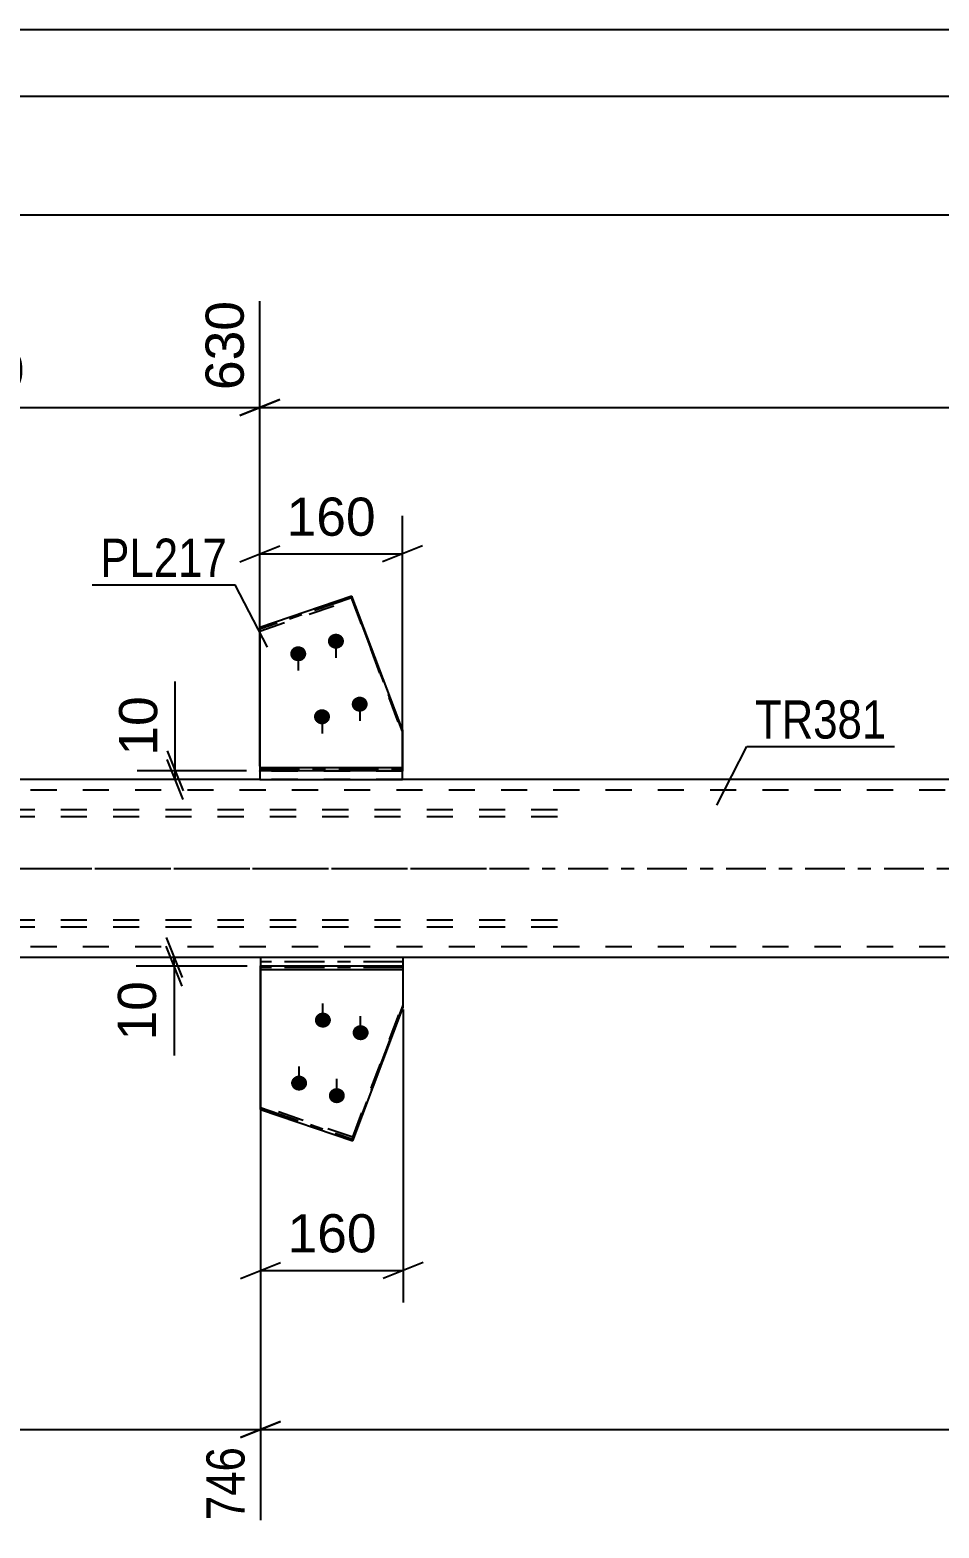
# Model space of a CAD drawing. Header units: millimetres. Extents: x 0 to 841, y 0 to 594.
# Drawn here: x 70.5 to 138.6, y 481.6 to 594 of the extents above; entities that cross this region are included whole.
import ezdxf

# ---------------------------------------------------------------- set-up
doc = ezdxf.new("R2010")
doc.units = ezdxf.units.MM
doc.linetypes.add('DXK_LINE_DOT2', pattern=[3.9198, 1.9599, -1.9599])
doc.linetypes.add('DXK_LINE_DOT3', pattern=[5.9187, 2.979, -0.9799, 0.9799, -0.9799])
doc.styles.add('Arial', font='ARIAL.TTF', dxfattribs={"height": 0.2})
doc.styles.add('Arial Narrow', font='ARIALN.TTF', dxfattribs={"height": 0.2})

# ---------------------------------------------------------------- blocks, each defined once
blk = doc.blocks.new('Unknown-318890688-1126')
at = {"color": 5, "linetype": 'Continuous'}
for p, q in [((841, 594), (0, 594)), ((836, 589), (5, 589))]:
    blk.add_line(p, q, dxfattribs=at)
blk = doc.blocks.new('Bolt-318890688-2976 - 2944')
at = {"linetype": 'Continuous'}
for points in [[(92.44, 520.29), (92.57, 520.28), (92.69, 520.25), (92.79, 520.19), (92.89, 520.11), (92.96, 520.01), (93.01, 519.9), (93.04, 519.79), (93.04, 519.67), (93.01, 519.56), (92.96, 519.45), (92.89, 519.35), (92.79, 519.27), (92.69, 519.22), (92.57, 519.18), (92.44, 519.17), (92.32, 519.18), (92.2, 519.22), (92.09, 519.27), (92, 519.35), (91.92, 519.45), (91.87, 519.56), (91.84, 519.67), (91.84, 519.79), (91.87, 519.9), (91.92, 520.01), (92, 520.11), (92.09, 520.19), (92.2, 520.25), (92.32, 520.28)], [(95.27, 519.35), (95.39, 519.34), (95.51, 519.3), (95.62, 519.24), (95.71, 519.17), (95.79, 519.07), (95.84, 518.96), (95.87, 518.85), (95.87, 518.73), (95.84, 518.61), (95.79, 518.51), (95.71, 518.41), (95.62, 518.33), (95.51, 518.27), (95.39, 518.24), (95.27, 518.22), (95.14, 518.24), (95.02, 518.27), (94.92, 518.33), (94.82, 518.41), (94.75, 518.51), (94.7, 518.61), (94.67, 518.73), (94.67, 518.85), (94.7, 518.96), (94.75, 519.07), (94.82, 519.17), (94.92, 519.24), (95.02, 519.3), (95.14, 519.34)], [(90.66, 515.57), (90.78, 515.56), (90.9, 515.52), (91.01, 515.46), (91.1, 515.38), (91.18, 515.29), (91.23, 515.18), (91.26, 515.07), (91.26, 514.95), (91.23, 514.83), (91.18, 514.73), (91.1, 514.63), (91.01, 514.55), (90.9, 514.49), (90.78, 514.46), (90.66, 514.44), (90.53, 514.46), (90.41, 514.49), (90.31, 514.55), (90.21, 514.63), (90.14, 514.73), (90.09, 514.83), (90.06, 514.95), (90.06, 515.07), (90.09, 515.18), (90.14, 515.29), (90.21, 515.38), (90.31, 515.46), (90.41, 515.52), (90.53, 515.56)], [(93.49, 514.63), (93.61, 514.62), (93.73, 514.58), (93.84, 514.52), (93.93, 514.44), (94.01, 514.35), (94.06, 514.24), (94.08, 514.12), (94.08, 514.01), (94.06, 513.89), (94.01, 513.78), (93.93, 513.69), (93.84, 513.61), (93.73, 513.55), (93.61, 513.51), (93.49, 513.5), (93.36, 513.51), (93.24, 513.55), (93.13, 513.61), (93.04, 513.69), (92.97, 513.78), (92.92, 513.89), (92.89, 514.01), (92.89, 514.12), (92.92, 514.24), (92.97, 514.35), (93.04, 514.44), (93.13, 514.52), (93.24, 514.58), (93.36, 514.62)]]:
    blk.add_hatch(color=1, dxfattribs=at).paths.add_polyline_path(points)
at = {"color": 1, "linetype": 'Continuous'}
for p, q in [((92.44, 519.27), (92.44, 520.98)), ((95.27, 518.33), (95.27, 520.04)), ((90.66, 514.55), (90.66, 516.26)), ((93.49, 513.61), (93.49, 515.32))]:
    blk.add_line(p, q, dxfattribs=at)
blk = doc.blocks.new('Part-318890688-2979 - 2944')
at = {"color": 7, "linetype": 'DXK_LINE_DOT2'}
for p, q in [((87.77, 523.77), (87.77, 523.81)), ((87.77, 523.81), (98.47, 523.81)), ((87.77, 523.77), (87.77, 523.81)), ((98.47, 523.77), (98.47, 523.81)), ((98.47, 523.77), (98.47, 523.81)), ((94.68, 510.95), (98.47, 520.99)), ((94.68, 510.95), (87.77, 513.3)), ((94.68, 510.68), (94.68, 510.95))]:
    blk.add_line(p, q, dxfattribs=at)
at = {"color": 2, "linetype": 'Continuous'}
for p, q in [((87.77, 513.03), (87.77, 523.77)), ((98.47, 520.71), (98.47, 523.77)), ((87.77, 523.54), (98.47, 523.54)), ((94.68, 510.68), (98.47, 520.71)), ((87.77, 513.03), (94.68, 510.68))]:
    blk.add_line(p, q, dxfattribs=at)
at = {"color": 7, "linetype": 'DXK_LINE_DOT3'}
for p, q in [((98.47, 523.67), (87.77, 523.67)), ((87.77, 523.67), (87.77, 513.17)), ((94.68, 510.81), (98.47, 520.85)), ((87.77, 513.17), (94.68, 510.81))]:
    blk.add_line(p, q, dxfattribs=at)
blk = doc.blocks.new('Part-318890688-3013 - 2944')
at = {"color": 7, "linetype": 'DXK_LINE_DOT2'}
for p, q in [((55.12, 535.43), (55.68, 535.51)), ((55.14, 534.79), (55.12, 535.43)), ((55.12, 535.43), (55.14, 535.2)), ((55.14, 535.2), (55.14, 527.02)), ((55.16, 534.82), (55.4, 534.93)), ((55.4, 534.93), (55.68, 534.97)), ((110.03, 535.51), (55.68, 535.51)), ((110.03, 534.97), (55.68, 534.97)), ((65.47, 535.43), (64.91, 535.51)), ((64.91, 534.97), (65.19, 534.93)), ((55.14, 534.79), (55.16, 534.82)), ((65.59, 534.65), (65.65, 534.44)), ((65.65, 527.77), (65.65, 534.44)), ((66.38, 534.44), (66.27, 534.85)), ((66.38, 527.77), (66.38, 534.44)), ((55.14, 527.43), (55.12, 526.79)), ((55.12, 526.79), (55.14, 527.02)), ((55.16, 527.4), (55.14, 527.43)), ((55.4, 527.28), (55.16, 527.4)), ((55.68, 527.24), (55.4, 527.28)), ((110.03, 527.24), (55.68, 527.24)), ((65.19, 527.28), (64.91, 527.24)), ((65.65, 527.77), (65.59, 527.57)), ((66.27, 527.37), (66.38, 527.77)), ((55.12, 526.79), (55.68, 526.71)), ((110.03, 526.71), (55.68, 526.71)), ((64.91, 526.71), (65.47, 526.79))]:
    blk.add_line(p, q, dxfattribs=at)
at = {"color": 7, "linetype": 'DXK_LINE_DOT3'}
blk.add_line((60.3, 531.11), (105.42, 531.11), dxfattribs=at)
at = {"color": 7, "linetype": 'DXK_LINE_DOT2'}
for centre, radius, start, end in [((65.02, 534.28), 0.673, 32.6712, 75.6111), ((65.14, 534.12), 1.35, 32.6712, 75.6111), ((65.02, 527.93), 0.673, 284.3889, 327.3288), ((65.14, 528.09), 1.35, 284.3889, 327.3288)]:
    blk.add_arc(centre, radius, start, end, dxfattribs=at)
blk = doc.blocks.new('Part-318890688-3046 - 2944')
at = {"color": 2, "linetype": 'Continuous'}
for p, q in [((98.47, 524.44), (87.77, 524.44)), ((87.77, 524.44), (87.77, 523.77)), ((98.47, 523.77), (87.77, 523.77)), ((98.47, 523.77), (98.47, 524.44))]:
    blk.add_line(p, q, dxfattribs=at)
at = {"color": 7, "linetype": 'DXK_LINE_DOT3'}
blk.add_line((98.47, 524.11), (87.77, 524.11), dxfattribs=at)
blk = doc.blocks.new('Part-318890688-3063 - 2944')
at = {"color": 2, "linetype": 'Continuous'}
for p, q in [((87.71, 537.77), (55.74, 537.77)), ((268.47, 537.77), (98.4, 537.77)), ((87.77, 524.44), (55.74, 524.44)), ((268.47, 524.44), (98.47, 524.44))]:
    blk.add_line(p, q, dxfattribs=at)
at = {"color": 7, "linetype": 'DXK_LINE_DOT2'}
for p, q in [((98.4, 537.77), (87.71, 537.77)), ((268.47, 536.97), (45.74, 536.97)), ((268.47, 525.24), (45.74, 525.24)), ((98.47, 524.44), (87.77, 524.44))]:
    blk.add_line(p, q, dxfattribs=at)
at = {"color": 7, "linetype": 'DXK_LINE_DOT3'}
blk.add_line((45.74, 531.11), (268.47, 531.11), dxfattribs=at)
blk = doc.blocks.new('Part-318890688-3068 - 2944')
at = {"color": 2, "linetype": 'Continuous'}
for p, q in [((94.62, 551.54), (87.71, 549.19)), ((98.4, 541.5), (94.62, 551.54)), ((87.71, 549.19), (87.71, 538.44)), ((98.4, 541.5), (98.4, 538.44)), ((87.71, 538.68), (98.4, 538.68))]:
    blk.add_line(p, q, dxfattribs=at)
at = {"color": 7, "linetype": 'DXK_LINE_DOT3'}
for p, q in [((94.62, 551.41), (87.71, 549.05)), ((98.4, 541.37), (94.62, 551.41)), ((98.4, 538.54), (98.4, 541.37)), ((87.71, 538.54), (98.4, 538.54))]:
    blk.add_line(p, q, dxfattribs=at)
at = {"color": 7, "linetype": 'DXK_LINE_DOT2'}
for p, q in [((87.71, 548.91), (94.62, 551.27)), ((94.62, 551.54), (94.62, 551.27)), ((94.62, 551.27), (98.4, 541.23)), ((87.71, 538.41), (87.71, 538.44)), ((87.71, 538.44), (87.71, 538.41)), ((98.4, 538.41), (87.71, 538.41)), ((98.4, 538.44), (98.4, 538.41)), ((98.4, 538.44), (98.4, 538.41))]:
    blk.add_line(p, q, dxfattribs=at)
blk = doc.blocks.new('Bolt-318890688-3070 - 2944')
at = {"linetype": 'Continuous'}
for points in [[(93.42, 547.59), (93.3, 547.6), (93.18, 547.64), (93.07, 547.7), (92.97, 547.77), (92.9, 547.87), (92.85, 547.98), (92.82, 548.09), (92.82, 548.21), (92.85, 548.33), (92.9, 548.43), (92.97, 548.53), (93.07, 548.61), (93.18, 548.67), (93.3, 548.7), (93.42, 548.72), (93.54, 548.7), (93.66, 548.67), (93.77, 548.61), (93.87, 548.53), (93.94, 548.43), (93.99, 548.33), (94.02, 548.21), (94.02, 548.09), (93.99, 547.98), (93.94, 547.87), (93.87, 547.77), (93.77, 547.7), (93.66, 547.64), (93.54, 547.6)], [(90.59, 546.65), (90.47, 546.66), (90.35, 546.69), (90.24, 546.75), (90.15, 546.83), (90.07, 546.93), (90.02, 547.04), (90, 547.15), (90, 547.27), (90.02, 547.38), (90.07, 547.49), (90.15, 547.59), (90.24, 547.67), (90.35, 547.72), (90.47, 547.76), (90.59, 547.77), (90.72, 547.76), (90.84, 547.72), (90.95, 547.67), (91.04, 547.59), (91.11, 547.49), (91.16, 547.38), (91.19, 547.27), (91.19, 547.15), (91.16, 547.04), (91.11, 546.93), (91.04, 546.83), (90.95, 546.75), (90.84, 546.69), (90.72, 546.66)], [(95.2, 542.86), (95.08, 542.88), (94.96, 542.91), (94.85, 542.97), (94.76, 543.05), (94.68, 543.15), (94.63, 543.25), (94.61, 543.37), (94.61, 543.49), (94.63, 543.6), (94.68, 543.71), (94.76, 543.81), (94.85, 543.88), (94.96, 543.94), (95.08, 543.98), (95.2, 543.99), (95.33, 543.98), (95.45, 543.94), (95.56, 543.88), (95.65, 543.81), (95.72, 543.71), (95.77, 543.6), (95.8, 543.49), (95.8, 543.37), (95.77, 543.25), (95.72, 543.15), (95.65, 543.05), (95.56, 542.97), (95.45, 542.91), (95.33, 542.88)], [(92.38, 541.92), (92.25, 541.93), (92.13, 541.97), (92.02, 542.03), (91.93, 542.11), (91.86, 542.2), (91.8, 542.31), (91.78, 542.43), (91.78, 542.55), (91.8, 542.66), (91.86, 542.77), (91.93, 542.86), (92.02, 542.94), (92.13, 543), (92.25, 543.04), (92.38, 543.05), (92.5, 543.04), (92.62, 543), (92.73, 542.94), (92.82, 542.86), (92.9, 542.77), (92.95, 542.66), (92.97, 542.55), (92.97, 542.43), (92.95, 542.31), (92.9, 542.2), (92.82, 542.11), (92.73, 542.03), (92.62, 541.97), (92.5, 541.93)]]:
    blk.add_hatch(color=1, dxfattribs=at).paths.add_polyline_path(points)
at = {"color": 1, "linetype": 'Continuous'}
for p, q in [((93.42, 548.61), (93.42, 546.9)), ((90.59, 547.67), (90.59, 545.96)), ((95.2, 543.88), (95.2, 542.17)), ((92.38, 542.94), (92.38, 541.23))]:
    blk.add_line(p, q, dxfattribs=at)
blk = doc.blocks.new('Part-318890688-3077 - 2944')
at = {"color": 2, "linetype": 'Continuous'}
for p, q in [((87.71, 538.44), (87.71, 537.77)), ((98.4, 538.44), (87.71, 538.44)), ((98.4, 537.77), (98.4, 538.44)), ((87.71, 537.77), (98.4, 537.77))]:
    blk.add_line(p, q, dxfattribs=at)
blk = doc.blocks.new('StraightDimension-318890688-3282 - 2944')
at = {"color": 7, "linetype": 'Continuous'}
for p, q in [((87.77, 522.67), (87.77, 482.23)), ((38.07, 500.77), (38.07, 485.89)), ((39.57, 489.62), (36.57, 488.42)), ((38.07, 489.02), (87.77, 489.02)), ((86.27, 488.42), (89.27, 489.62))]:
    blk.add_line(p, q, dxfattribs=at)
at = {"color": 0}
blk.add_wipeout([(66.26, 489.77), (66.26, 493.97), (59.58, 493.97), (59.58, 489.77)], dxfattribs=at)
at = {"color": 3, "style": 'Arial Narrow'}
blk.add_text('746', height=2.863, dxfattribs=at).set_placement((60.18, 490.37))
at = {"color": 0, "linetype": 'Continuous'}
for points in [[(37.47, 488.32), (33.27, 488.32), (33.27, 485.29), (37.47, 485.29)], [(87.17, 488.32), (82.97, 488.32), (82.97, 481.63), (87.17, 481.63)]]:
    blk.add_wipeout(points, dxfattribs=at)
at = {"color": 3, "linetype": 'Continuous', "style": 'Arial Narrow'}
for s, height, p in [('0', 2.86, (36.87, 485.89)), ('746', 2.863, (86.57, 482.23))]:
    blk.add_text(s, height=height, rotation=90.0002, dxfattribs=at).set_placement(p)
blk = doc.blocks.new('StraightDimension-318890688-3264 - 2944')
at = {"color": 7, "linetype": 'Continuous'}
for p, q in [((87.77, 522.54), (87.77, 498.56)), ((98.47, 520.53), (98.47, 498.56)), ((86.27, 500.36), (89.27, 501.56)), ((99.97, 501.56), (96.97, 500.36)), ((87.77, 500.96), (98.47, 500.96))]:
    blk.add_line(p, q, dxfattribs=at)
at = {"color": 0}
blk.add_wipeout([(97.06, 501.71), (97.06, 505.91), (89.19, 505.91), (89.19, 501.71)], dxfattribs=at)
at = {"color": 3, "style": 'Arial'}
blk.add_text('160', height=2.865, dxfattribs=at).set_placement((89.79, 502.31))
blk = doc.blocks.new('StraightDimension-318890688-3271 - 2944')
at = {"color": 7, "linetype": 'Continuous'}
for p, q in [((80.68, 525.94), (81.88, 522.94)), ((81.88, 522.27), (80.68, 525.27)), ((86.77, 524.44), (78.43, 524.44)), ((86.77, 523.77), (78.43, 523.77)), ((81.28, 523.77), (81.28, 524.44)), ((81.28, 523.77), (81.28, 517.08)), ((81.28, 523.77), (81.28, 517.08))]:
    blk.add_line(p, q, dxfattribs=at)
at = {"color": 0}
blk.add_wipeout([(80.53, 523.25), (76.33, 523.25), (76.33, 517.6), (80.53, 517.6)], dxfattribs=at)
at = {"color": 3, "style": 'Arial'}
blk.add_text('10', height=2.865, rotation=90.0002, dxfattribs=at).set_placement((79.93, 518.2))
blk = doc.blocks.new('StraightDimension-318890688-3104 - 2944')
at = {"color": 7, "linetype": 'Continuous'}
for p, q in [((87.71, 538.77), (87.71, 573.66)), ((45.74, 538.77), (45.74, 569.21)), ((47.24, 566.29), (44.24, 565.09)), ((45.74, 565.69), (87.71, 565.69)), ((86.21, 565.09), (89.21, 566.29))]:
    blk.add_line(p, q, dxfattribs=at)
at = {"color": 0}
blk.add_wipeout([(70.66, 566.44), (70.66, 570.64), (62.79, 570.64), (62.79, 566.44)], dxfattribs=at)
at = {"color": 3, "style": 'Arial'}
blk.add_text('630', height=2.865, dxfattribs=at).set_placement((63.39, 567.04))
at = {"color": 0, "linetype": 'Continuous'}
for points in [[(87.11, 574.26), (82.91, 574.26), (82.91, 566.39), (87.11, 566.39)], [(45.14, 569.81), (40.94, 569.81), (40.94, 566.39), (45.14, 566.39)]]:
    blk.add_wipeout(points, dxfattribs=at)
at = {"color": 3, "linetype": 'Continuous', "style": 'Arial'}
for s, height, p in [('630', 2.865, (86.51, 566.99)), ('0', 2.87, (44.54, 566.99))]:
    blk.add_text(s, height=height, rotation=90.0002, dxfattribs=at).set_placement(p)
blk = doc.blocks.new('StraightDimension-318890688-3116 - 2944')
at = {"color": 7, "linetype": 'Continuous'}
for p, q in [((87.71, 538.77), (87.71, 573.66)), ((89.21, 566.29), (86.21, 565.09)), ((87.71, 565.69), (286.57, 565.69))]:
    blk.add_line(p, q, dxfattribs=at)
blk = doc.blocks.new('StraightDimension-318890688-3172 - 2944')
at = {"color": 7, "linetype": 'Continuous'}
for p, q in [((87.71, 538.77), (87.71, 557.56)), ((98.4, 538.77), (98.4, 557.56)), ((86.21, 554.11), (89.21, 555.31)), ((99.9, 555.31), (96.9, 554.11)), ((87.71, 554.71), (98.4, 554.71))]:
    blk.add_line(p, q, dxfattribs=at)
at = {"color": 0}
blk.add_wipeout([(96.99, 555.46), (96.99, 559.66), (89.12, 559.66), (89.12, 555.46)], dxfattribs=at)
at = {"color": 3, "style": 'Arial'}
blk.add_text('160', height=2.865, dxfattribs=at).set_placement((89.72, 556.06))
blk = doc.blocks.new('StraightDimension-318890688-3213 - 2944')
at = {"color": 7, "linetype": 'Continuous'}
blk.add_line((38.07, 580.14), (288.24, 580.14), dxfattribs=at)
blk = doc.blocks.new('StraightDimension-318890688-3253 - 2944')
at = {"color": 7, "linetype": 'Continuous'}
for p, q in [((81.37, 538.44), (81.37, 545.14)), ((81.37, 538.44), (81.37, 545.14)), ((80.77, 539.94), (81.97, 536.94)), ((86.71, 538.44), (78.52, 538.44)), ((81.97, 536.27), (80.77, 539.27)), ((81.37, 537.77), (81.37, 538.44)), ((86.71, 537.77), (78.52, 537.77))]:
    blk.add_line(p, q, dxfattribs=at)
at = {"color": 0}
blk.add_wipeout([(80.62, 544.61), (76.42, 544.61), (76.42, 538.97), (80.62, 538.97)], dxfattribs=at)
at = {"color": 3, "style": 'Arial'}
blk.add_text('10', height=2.865, rotation=90.0002, dxfattribs=at).set_placement((80.02, 539.57))
blk = doc.blocks.new('StraightDimension-318890688-3285 - 2944')
at = {"color": 7, "linetype": 'Continuous'}
for p, q in [((87.77, 522.67), (87.77, 482.23)), ((89.27, 489.62), (86.27, 488.42)), ((87.77, 489.02), (286.57, 489.02))]:
    blk.add_line(p, q, dxfattribs=at)
blk = doc.blocks.new('Mark-318890688-3059 - 2944')
at = {"color": 30, "linetype": 'Continuous'}
for p, q in [((121.98, 535.85), (124.24, 540.25)), ((124.24, 540.25), (135.3, 540.25))]:
    blk.add_line(p, q, dxfattribs=at)
at = {"color": 0}
blk.add_wipeout([(134.7, 540.85), (134.7, 543.85), (124.84, 543.85), (124.84, 540.85)], dxfattribs=at)
blk.add_wipeout([(134.7, 540.85), (134.7, 543.85), (124.84, 543.85), (124.84, 540.85)], dxfattribs=at)
at = {"color": 3, "style": 'Arial Narrow'}
blk.add_text('TR381', height=2.863, dxfattribs=at).set_placement((124.84, 540.85))
blk = doc.blocks.new('Mark-318890688-3064 - 2944')
at = {"color": 30, "linetype": 'Continuous'}
for p in [(75.15, 552.38), (88.3, 547.7)]:
    blk.add_line(p, (85.86, 552.38), dxfattribs=at)
at = {"color": 0}
blk.add_wipeout([(85.26, 552.98), (85.26, 555.98), (75.75, 555.98), (75.75, 552.98)], dxfattribs=at)
blk.add_wipeout([(85.26, 552.98), (85.26, 555.98), (75.75, 555.98), (75.75, 552.98)], dxfattribs=at)
at = {"color": 3, "style": 'Arial Narrow'}
blk.add_text('PL217', height=2.863, dxfattribs=at).set_placement((75.75, 552.98))

msp = doc.modelspace()

# ---------------------------------------------------------------- block references
for name in ['Unknown-318890688-1126', 'Part-318890688-3068 - 2944', 'Bolt-318890688-3070 - 2944', 'Part-318890688-3077 - 2944', 'Part-318890688-3063 - 2944', 'Part-318890688-3013 - 2944', 'Part-318890688-3046 - 2944', 'Part-318890688-2979 - 2944', 'Bolt-318890688-2976 - 2944']:
    msp.add_blockref(name, (0, 0))

# ---------------------------------------------------------------- next in the draw order: block references
for name in ['StraightDimension-318890688-3104 - 2944', 'StraightDimension-318890688-3282 - 2944']:
    msp.add_blockref(name, (0, 0))

# ---------------------------------------------------------------- next in the draw order: block references
for name in ['StraightDimension-318890688-3116 - 2944', 'StraightDimension-318890688-3264 - 2944']:
    msp.add_blockref(name, (0, 0))

# ---------------------------------------------------------------- next in the draw order: block references
for name in ['StraightDimension-318890688-3172 - 2944', 'Mark-318890688-3059 - 2944', 'StraightDimension-318890688-3271 - 2944']:
    msp.add_blockref(name, (0, 0))

# ---------------------------------------------------------------- next in the draw order: block references
for name in ['StraightDimension-318890688-3213 - 2944', 'StraightDimension-318890688-3253 - 2944', 'StraightDimension-318890688-3285 - 2944']:
    msp.add_blockref(name, (0, 0))

# ---------------------------------------------------------------- next in the draw order: block references
msp.add_blockref('Mark-318890688-3064 - 2944', (0, 0))

doc.saveas('drawing.dxf')
